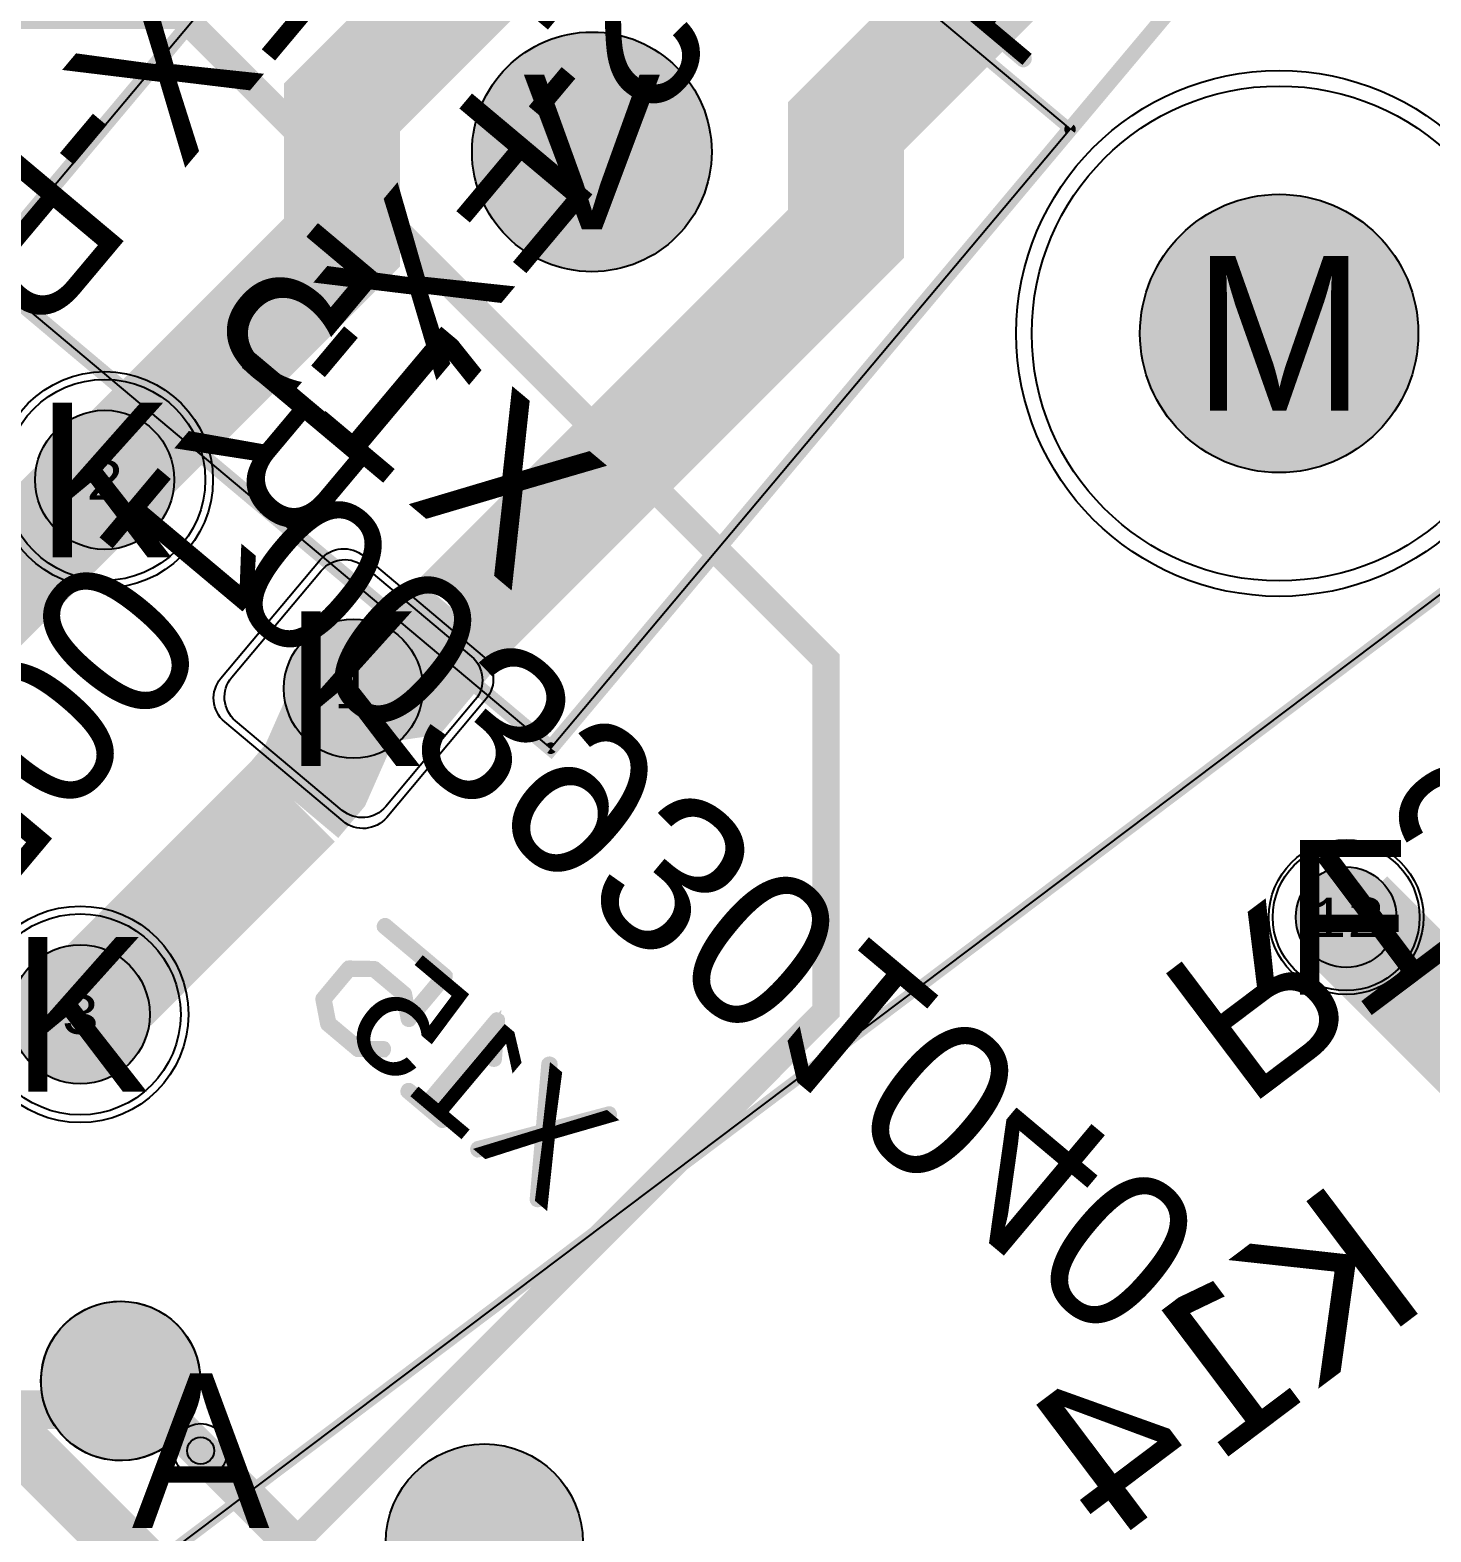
# Model space of a CAD drawing. Extents: x -98 to 119, y -207 to 98.
# Drawn here: x 42.19 to 60.31, y 42.85 to 62.27 of the extents above; entities that cross this region are included whole.
import ezdxf
from ezdxf.enums import TextEntityAlignment as Align

# ---------------------------------------------------------------- set-up
doc = ezdxf.new("R2010")
doc.units = 0
doc.header["$MEASUREMENT"] = 0
for name, color, linetype in [('ASSEMBLY_OUTLINES_BTM', 191, 'CONTINUOUS'), ('ASSEMBLY_PART_NUMBERS_BTM', 191, 'CONTINUOUS'), ('ASSEMBLY_PART_NUMBERS_TOP', 102, 'CONTINUOUS'), ('ASSEMBLY_REF_DES_BTM', 191, 'CONTINUOUS'), ('BOARD_OUTLINE', 10, 'CONTINUOUS'), ('DRILL_DRAWING', 21, 'CONTINUOUS'), ('GENERATED_SILKSCREEN_BTM', 255, 'CONTINUOUS'), ('GENERATED_SILKSCREEN_TOP', 140, 'CONTINUOUS'), ('MANUFACTURING_OUTLINES', 10, 'CONTINUOUS'), ('MOUNTING_HOLE_PADS_LAYER14', 150, 'CONTINUOUS'), ('MOUNTING_HOLE_PADS_LAYER15', 230, 'CONTINUOUS'), ('MOUNTING_HOLES_LAYER_BOT17', 42, 'CONTINUOUS'), ('MOUNTING_HOLES_LAYER_TOP', 42, 'CONTINUOUS'), ('PART_HOLES_LAYER_BOTTOM', 30, 'CONTINUOUS'), ('PART_HOLES_LAYER_TOP', 30, 'CONTINUOUS'), ('PART_PADS_LAYER_BOTTOM', 230, 'CONTINUOUS'), ('PART_PADS_LAYER_TOP', 150, 'CONTINUOUS'), ('PIN_NUMBERS_BTM', 8, 'CONTINUOUS'), ('PIN_NUMBERS_TOP', 8, 'CONTINUOUS'), ('PLACEMENT_OUTLINES_BTM', 222, 'CONTINUOUS'), ('PLANE_DATA_LAYER_BOTTOM', 230, 'CONTINUOUS'), ('PLANE_SHAPES_LAYER_BOTTOM', 230, 'CONTINUOUS'), ('PLANE_SHAPES_LAYER_TOP', 150, 'CONTINUOUS'), ('ROUTE_BORDER', 151, 'CONTINUOUS'), ('SILKSCREEN_OUTLINES_BTM', 211, 'CONTINUOUS'), ('SILKSCREEN_REF_DES_BTM', 211, 'CONTINUOUS'), ('SILKSCREEN_REF_DES_TOP', 150, 'CONTINUOUS'), ('SOLDERMASK_PADS_BTM', 12, 'CONTINUOUS'), ('SOLDERMASK_PADS_TOP', 180, 'CONTINUOUS'), ('TRACES_LAYER_BOTTOM', 230, 'CONTINUOUS'), ('TRACES_LAYER_TOP', 150, 'CONTINUOUS'), ('VIA_HOLES_LAYER_BOTTOM', 30, 'CONTINUOUS'), ('VIA_HOLES_LAYER_TOP', 30, 'CONTINUOUS'), ('VIA_PADS_LAYER_BOTTOM', 230, 'CONTINUOUS'), ('VIA_PADS_LAYER_TOP', 150, 'CONTINUOUS')]:
    doc.layers.add(name, color=color, linetype=linetype)
doc.styles.add('COURIER_NEW', font='COUR.TTF')
doc.styles.add('VERDANA', font='verdana.TTF')
doc.styles.add('VERIBEST_GERBER_0', font='txt')

msp = doc.modelspace()

# ---------------------------------------------------------------- hatches: boundary and pattern name
at = {"layer": 'ASSEMBLY_OUTLINES_BTM'}
h = msp.add_hatch(color=256, dxfattribs=at)
edge = h.paths.add_edge_path()
edge.add_arc((48.069411, 42.712801), 1.274755, 0, 360)
at = {"layer": 'GENERATED_SILKSCREEN_BTM'}
msp.add_hatch(color=256, dxfattribs=at).paths.add_polyline_path([(44.181491, 44.173411, 0.090142649), (44.099254, 44.07903, -32.906319336)], flags=0)
at = {"layer": 'MOUNTING_HOLES_LAYER_BOT17'}
h = msp.add_hatch(color=256, dxfattribs=at)
edge = h.paths.add_edge_path()
edge.add_arc((49.460015, 60.698747), 1.55, 0, 360)
h = msp.add_hatch(color=256, dxfattribs=at)
edge = h.paths.add_edge_path()
edge.add_arc((58.35, 58.35), 1.8, 0, 360)
at = {"layer": 'MOUNTING_HOLES_LAYER_TOP'}
h = msp.add_hatch(color=256, dxfattribs=at)
edge = h.paths.add_edge_path()
edge.add_arc((49.460015, 60.698747), 1.55, 0, 360)
h = msp.add_hatch(color=256, dxfattribs=at)
edge = h.paths.add_edge_path()
edge.add_arc((58.35, 58.35), 1.8, 0, 360)
at = {"layer": 'PART_HOLES_LAYER_BOTTOM'}
h = msp.add_hatch(color=256, dxfattribs=at)
edge = h.paths.add_edge_path()
edge.add_arc((43.158973, 56.456476), 0.9, 0, 360)
h = msp.add_hatch(color=256, dxfattribs=at)
edge = h.paths.add_edge_path()
edge.add_arc((46.376359, 53.756768), 0.9, 0, 360)
h = msp.add_hatch(color=256, dxfattribs=at)
edge = h.paths.add_edge_path()
edge.add_arc((59.217076, 50.800135), 0.65, 0, 360)
h = msp.add_hatch(color=256, dxfattribs=at)
edge = h.paths.add_edge_path()
edge.add_arc((42.841027, 49.543524), 0.9, 0, 360)
at = {"layer": 'PART_HOLES_LAYER_TOP'}
h = msp.add_hatch(color=256, dxfattribs=at)
edge = h.paths.add_edge_path()
edge.add_arc((43.158973, 56.456476), 0.9, 0, 360)
h = msp.add_hatch(color=256, dxfattribs=at)
edge = h.paths.add_edge_path()
edge.add_arc((46.376359, 53.756768), 0.9, 0, 360)
h = msp.add_hatch(color=256, dxfattribs=at)
edge = h.paths.add_edge_path()
edge.add_arc((59.217076, 50.800135), 0.65, 0, 360)
h = msp.add_hatch(color=256, dxfattribs=at)
edge = h.paths.add_edge_path()
edge.add_arc((42.841027, 49.543524), 0.9, 0, 360)
at = {"layer": 'PLANE_DATA_LAYER_BOTTOM'}
h = msp.add_hatch(color=256, dxfattribs=at)
h.paths.add_polyline_path([(-96.5, 0, -1), (96.5, 0, -1)], flags=0)
h.paths.add_polyline_path([(92.251979, -7.43598, 0.726988162), (92.479659, -3.637852, -0.308609791), (92.431259, -3.566904, -0.009635255), (92.431316, -3.563968, 0.009635011), (92.5, -0.000006), (92.5, 0.000001, 0.053325255), (90.407665, 19.562826, -0.053326925), (90.405941, 19.578942), (90.405941, 19.578943, -0.238217909), (90.436919, 19.640273, 0.661755037), (89.584154, 23.221888, -0.295297583), (89.523137, 23.277841, 0.022401018), (87.08146, 31.194059, -0.086206302), (87.076996, 31.219756), (87.076996, 31.219757, -0.210183909), (87.101696, 31.275919, 0.679382507), (85.774921, 34.749845, -0.301864993), (85.705267, 34.797373, 0.047915829), (77.514669, 50.475005, -0.145307444), (77.502324, 50.516585, -0.123988701), (77.511414, 50.552678, 0.606608991), (75.516892, 53.486368, -0.274238992), (75.44586, 53.517962, 0.021523084), (70.565432, 59.806101, -0.177595235), (70.547363, 59.855368), (70.547363, 59.855369, -0.111833303), (70.5548, 59.888203, 0.661755452), (68.116894, 62.64715, -0.295297373), (68.036725, 62.667806, 0.05833458), (51.722715, 76.687749, -0.249337829), (51.689123, 76.750923), (51.689123, 76.750924, -0.060759886), (51.691357, 76.76924, 0.714966399), (48.509213, 78.818582, -0.314871124), (48.42205, 78.81342, 0.022806677), (41.042088, 82.896302, -0.285136953), (40.999698, 82.964591), (40.999698, 82.964596, -0.004247023), (40.999709, 82.965891, 0.647046608), (37.697353, 84.5176, -0.289754858), (37.616734, 84.505806, 0.052943541), (19.031563, 90.52099, -0.30833592), (18.972104, 90.582877, 0.696982245), (15.284156, 91.27756, -0.308339612), (15.206255, 91.241547, 0.022370691), (6.993138, 92.235275, -0.315204372), (6.925536, 92.290658, 0.715888063), (3.14462, 92.496703, -0.315205261), (3.0714, 92.448994, 0.063468058), (-20.215283, 90.264015, -0.320142253), (-20.296827, 90.298428, 0.72963938), (-23.995319, 89.386755, -0.320144031), (-24.051528, 89.318386, 0.018663537), (-30.645576, 87.275991, -0.309865735), (-30.72878, 87.298418, 0.701170836), (-34.249879, 85.978007, -0.002752694), (-34.249874, 85.977168, -0.30685575), (-34.29782, 85.9064, 0.04916641), (-50.410548, 77.556603, -0.32354836), (-50.499711, 77.561018, 0.739212756), (-53.660594, 75.408706, -0.075169868), (-53.657188, 75.386179), (-53.657188, 75.386178, -0.242479425), (-53.68916, 75.324127, 0.019967737), (-59.527063, 70.80098, -0.298487087), (-59.610009, 70.791065, 0.556724412), (-62.5, 69), (-62.5, 68.999999, 0.082708518), (-62.392031, 68.351756, -0.298487573), (-62.412702, 68.270818, 0.067186589), (-78.279974, 49.27977, -0.277817809), (-78.350169, 49.24438, 0.436350868), (-80.5, 47.25), (-80.5, 47.249999, 0.141466326), (-80.192238, 46.184011, -0.141465884), (-80.180512, 46.143397), (-80.180512, 46.143396, -0.131190735), (-80.190652, 46.105416, 0.019294819), (-83.506407, 39.786053, -0.312206796), (-83.581614, 39.742899, 0.439123468), (-85.75, 37.75, 0.204829615), (-85.131688, 36.303992, -0.204830708), (-85.10813, 36.248899), (-85.10813, 36.248898, -0.100919006), (-85.114214, 36.219062, 0.048097759), (-90.466303, 19.289839, -0.314870423), (-90.530154, 19.230281, 0.714965653), (-91.24073, 15.512631, -0.269378312), (-91.202277, 15.446437), (-91.202277, 15.446436, -0.041929831), (-91.203345, 15.433723, 0.018841331), (-92.106444, 8.523669, -0.32827121), (-92.166453, 8.456161, 0.354028014), (-93.75, 6.5), (-93.75, 6.499999, 0.314708299), (-92.438077, 4.622088, -0.31470689), (-92.388093, 4.55054), (-92.388093, 4.550537, -0.012285748), (-92.388185, 4.546794, 0.012294179), (-92.5, 0.00001), (-92.5, -0.000004, 0.052933393), (-90.438132, -19.421494, -0.329408644), (-90.475468, -19.504015, 0.27173254), (-91.5, -21.25, 0.401597711), (-89.586502, -23.248128, -0.329404507), (-89.516056, -23.305059, 0.021307354), (-87.207653, -30.839509, -0.322177334), (-87.232533, -30.924924, 0.230665932), (-88, -32.499999), (-88, -32.5, 0.431495031), (-85.882787, -34.496562, -0.3221788), (-85.807634, -34.544174, 0.048016175), (-77.643233, -50.277018, -0.303878783), (-77.644537, -50.3618, 0.152518996), (-78, -51.499999), (-78, -51.5, 0.481982915), (-75.552374, -53.449264, -0.303883418), (-75.473145, -53.479475, 0.021991255), (-70.483925, -59.90214, -0.318621499), (-70.47622, -59.989968, 0.725399056), (-67.952631, -62.834176, -0.318624212), (-67.866344, -62.852281, 0.062392529), (-50.265124, -77.650932, -0.254356234), (-50.230332, -77.714899), (-50.230332, -77.7149, -0.034453173), (-50.231054, -77.725364, 0.034451935), (-50.25, -78), (-50.25, -78.000001, 0.603308224), (-47.119729, -79.649997, -0.291362646), (-47.037917, -79.64725, 0.02294124), (-39.54278, -83.621879, -0.290012797), (-39.499155, -83.690765), (-39.499155, -83.690766, -0.007130353), (-39.499186, -83.692939, 0.007132964), (-39.5, -83.749994), (-39.5, -83.75, 0.658082965), (-36.126004, -85.203319, -0.297762979), (-36.043963, -85.188513, 0.049016344), (-18.771876, -90.575199, -0.301861306), (-18.712566, -90.635139, 0.679381768), (-15.056336, -91.31372, -0.301864385), (-14.979467, -91.279054, 0.021749122), (-6.993138, -92.235275, -0.315204372), (-6.925536, -92.290658, 0.715888063), (-3.14462, -92.496703, -0.315205261), (-3.0714, -92.448994, 0.06250827), (19.869968, -90.340657, -0.345566403), (19.954737, -90.381493, 0.794356815), (23.75, -89.500001), (23.75, -89.499973, 0.005086864), (23.749586, -89.459281, -0.345588489), (23.806159, -89.384097, 0.021469451), (31.383958, -87.013201, -0.314446926), (31.468175, -87.035889, 0.700130836), (35, -85.75), (35, -85.749988, 0.009099261), (34.998675, -85.677212, -0.009057228), (34.998625, -85.674452), (34.998625, -85.674439, -0.304472205), (35.045955, -85.60392, 0.047985464), (50.721249, -77.353765, -0.31444166), (50.808431, -77.356288, 0.616218308), (54, -75.75), (54, -75.749999, 0.067758174), (53.927211, -75.215343, -0.067753523), (53.924438, -75.194974), (53.924438, -75.194973, -0.241537288), (53.95619, -75.13308, 0.022365821), (60.452055, -70.01285, -0.313111549), (60.538488, -70.003709, 0.710095351), (63.344013, -67.475653, -0.099717589), (63.33807, -67.446151), (63.33807, -67.44615, -0.206928064), (63.362073, -67.390635, 0.058205552), (77.187807, -50.973449, -0.317486674), (77.269693, -50.94147, 0.722224143), (79.294241, -47.729048, -0.173873661), (79.276877, -47.680625, -0.136094565), (79.287761, -47.641379, 0.020523482), (82.926938, -40.980152, -0.353003204), (83.013777, -40.939997, 0.48811211), (85.5, -39), (85.5, -38.999999, 0.240073604), (84.675602, -37.381988, -0.240072951), (84.644192, -37.320342), (84.644192, -37.320341, -0.104105615), (84.650658, -37.289623, 0.050546739), (90.411157, -19.546683, -0.32146983), (90.476988, -19.487077, 0.38127918), (92.25, -17.5, 0.275143701), (91.203224, -15.741772, -0.275142487), (91.163342, -15.674784), (91.163342, -15.674783, -0.042554947), (91.164442, -15.661882, 0.022235783), (92.195155, -7.50356, -0.319196338)], flags=0)
at = {"layer": 'PLANE_SHAPES_LAYER_BOTTOM'}
h = msp.add_hatch(color=256, dxfattribs=at)
h.paths.add_polyline_path([(-96.5, 0, -1), (96.5, 0, -1)], flags=0)
h.paths.add_polyline_path([(-92.5, 0, -1), (92.5, 0, -1)], flags=0)
at = {"layer": 'PLANE_SHAPES_LAYER_TOP'}
h = msp.add_hatch(color=256, dxfattribs=at)
h.paths.add_polyline_path([(-96.31345, 0, -1), (96.81345, 0, -1)], flags=0)
h.paths.add_polyline_path([(-92.25, 0, -1), (92.75, 0, -1)], flags=0)
at = {"layer": 'SILKSCREEN_OUTLINES_BTM'}
h = msp.add_hatch(color=256, dxfattribs=at)
edge = h.paths.add_edge_path()
edge.add_arc((43.364655, 44.802123), 1.030776, 0, 360)
at = {"layer": 'VIA_HOLES_LAYER_BOTTOM'}
h = msp.add_hatch(color=256, dxfattribs=at)
edge = h.paths.add_edge_path()
edge.add_arc((44.4, 43.9), 0.175, 0, 360)
at = {"layer": 'VIA_HOLES_LAYER_TOP'}
h = msp.add_hatch(color=256, dxfattribs=at)
edge = h.paths.add_edge_path()
edge.add_arc((44.4, 43.9), 0.175, 0, 360)

# ---------------------------------------------------------------- linework, layer by layer
at = {"layer": 'ASSEMBLY_OUTLINES_BTM'}
for points, const_width in [([(49.80175, 68.962415), (57.155777, 62.791654), (48.928095, 52.986285), (41.574068, 59.157046)], 0.2), ([(44.059581, 42.633696), (67.22001, 60.086331), (74.863061, 49.94366), (51.702632, 32.491025)], 0.1)]:
    msp.add_lwpolyline(points, close=True, dxfattribs=dict(at, const_width=const_width))
msp.add_circle((48.069411, 42.712801), 1.274755, dxfattribs=at)
at = {"layer": 'BOARD_OUTLINE', "const_width": 0.1}
msp.add_lwpolyline([(-97.5, 0, -1), (97.5, 0, -1)], format="xyb", close=True, dxfattribs=at)
at = {"layer": 'GENERATED_SILKSCREEN_BTM', "const_width": 0.15}
for points in [[(55.645231, 60.99145, -0.16227766), (55.64523, 60.991447), (48.928099, 52.986282, -0.414213562), (48.928092, 52.986281), (48.085976, 53.6929, 0.000005669), (48.08598, 53.69291), (48.928094, 52.986292), (55.645219, 60.991449), (48.2912, 67.162204), (41.574075, 59.157047), (43.15384, 57.831466, 0.000002727), (43.153825, 57.831466), (41.574065, 59.157042, -0.414213563), (41.574064, 59.157049), (41.574075, 59.157062), (48.291195, 67.162214, -0.414213562), (48.291202, 67.162215), (55.645229, 60.991454, -0.236067977), (55.645231, 60.99145)], [(46.016599, 55.429327, 0.000005693), (46.01659, 55.429321), (44.513968, 56.69017, 0.000002932), (44.513966, 56.690186), (46.016599, 55.429327)]]:
    msp.add_lwpolyline(points, format="xyb", dxfattribs=at)
msp.add_lwpolyline([(44.059581, 42.633696), (67.22001, 60.086331), (74.863061, 49.94366), (51.702632, 32.491025)], close=True, dxfattribs=at)
for points in [[(47.050066, 49.826856), (47.051566, 49.823856), (47.053066, 49.820856), (47.056066, 49.817856), (47.059066, 49.811856), (47.108566, 49.553856), (47.510566, 50.033856), (46.760566, 50.662356), (46.753066, 50.671356), (46.751566, 50.681856), (46.754566, 50.692356), (46.760566, 50.701356), (46.769566, 50.710356), (46.780066, 50.714856), (46.790566, 50.714856), (46.801066, 50.710356), (47.575066, 50.059356), (47.582566, 50.050356), (47.582566, 50.039856), (47.584066, 50.033856), (47.584066, 50.027856), (47.582566, 50.023356), (47.578066, 50.017356), (47.114566, 49.465356), (47.107066, 49.457856), (47.099566, 49.454856), (47.090566, 49.454856), (47.081566, 49.459356), (47.074066, 49.460856), (47.068066, 49.465356), (47.065066, 49.471356), (47.062066, 49.478856), (47.003566, 49.787856), (46.631566, 50.099856), (46.330066, 50.102856), (46.021066, 49.733856), (46.078066, 49.439856), (46.450066, 49.127856), (46.765066, 49.123356), (46.775566, 49.120356), (46.781566, 49.112856), (46.786066, 49.103856), (46.787566, 49.091856), (46.784566, 49.081356), (46.780066, 49.070856), (46.775566, 49.066356), (46.772566, 49.063356), (46.760566, 49.063356), (46.435066, 49.067856), (46.429066, 49.067856), (46.424566, 49.070856), (46.421566, 49.072356), (46.417066, 49.073856), (46.030066, 49.399356), (46.027066, 49.402356), (46.025566, 49.405356), (46.024066, 49.406856), (46.022566, 49.409856), (46.019566, 49.415856), (45.958066, 49.736856), (45.958066, 49.742856), (45.959566, 49.747356), (45.961066, 49.754856), (45.965566, 49.760856), (46.294066, 50.153856), (46.300066, 50.158356), (46.307566, 50.161356), (46.310566, 50.164356), (46.312066, 50.164356), (46.319566, 50.165856), (46.643566, 50.159856), (46.651066, 50.156856), (46.655566, 50.153856), (46.663066, 50.152356), (47.050066, 49.826856)], [(47.554066, 48.200856), (47.558566, 48.196356), (47.561566, 48.191856), (47.561566, 48.187356), (47.561566, 48.181356), (47.558566, 48.170856), (47.551066, 48.161856), (47.543566, 48.154356), (47.534566, 48.149856), (47.528566, 48.148356), (47.524066, 48.148356), (47.519566, 48.149856), (47.513566, 48.152856), (47.066566, 48.529356), (47.059066, 48.538356), (47.057566, 48.548856), (47.060566, 48.559356), (47.065066, 48.568356), (47.074066, 48.577356), (47.084566, 48.581856), (47.096566, 48.581856), (47.105566, 48.577356), (47.308066, 48.407856), (48.212566, 49.486356), (48.220066, 49.492356), (48.229066, 49.495356), (48.236566, 49.493856), (48.245566, 49.489356), (48.253066, 49.484856), (48.259066, 49.480356), (48.262066, 49.472856), (48.262066, 49.465356), (48.221566, 48.962856), (48.218566, 48.952356), (48.212566, 48.944856), (48.203566, 48.940356), (48.193066, 48.938856), (48.181066, 48.940356), (48.172066, 48.944856), (48.164566, 48.953856), (48.163066, 48.964356), (48.196066, 49.376856), (47.351566, 48.370356), (47.554066, 48.200856)], [(47.993566, 47.768856), (48.802066, 47.981856), (48.730066, 47.150856), (48.733066, 47.138856), (48.739066, 47.129856), (48.748066, 47.125356), (48.758566, 47.123856), (48.769066, 47.125356), (48.779566, 47.128356), (48.787066, 47.135856), (48.791566, 47.146356), (48.866566, 47.998356), (49.691566, 48.220356), (49.700566, 48.224856), (49.708066, 48.233856), (49.711066, 48.244356), (49.709566, 48.254856), (49.705066, 48.265356), (49.699066, 48.274356), (49.690066, 48.278856), (49.678066, 48.278856), (48.871066, 48.064356), (48.941566, 48.896856), (48.940066, 48.908856), (48.934066, 48.916356), (48.925066, 48.920856), (48.913066, 48.923856), (48.902566, 48.922356), (48.890566, 48.917856), (48.883066, 48.910356), (48.880066, 48.901356), (48.808066, 48.046356), (47.978566, 47.828856), (47.969566, 47.821356), (47.963566, 47.812356), (47.960566, 47.800356), (47.962066, 47.789856), (47.966566, 47.779356), (47.974066, 47.771856), (47.983066, 47.767356), (47.993566, 47.768856)]]:
    msp.add_lwpolyline(points, dxfattribs=at)
at = {"layer": 'GENERATED_SILKSCREEN_BTM'}
msp.add_lwpolyline([(44.181491, 44.173411, 0.090142649), (44.099254, 44.07903, -32.906319336)], format="xyb", close=True, dxfattribs=at)
at = {"layer": 'GENERATED_SILKSCREEN_TOP', "const_width": 0.15}
msp.add_lwpolyline([(53.923253, 62.798642), (55.025753, 61.873142), (55.036253, 61.868642), (55.046753, 61.868642), (55.057253, 61.873142), (55.064753, 61.880642), (55.072253, 61.889642), (55.075253, 61.901642), (55.073753, 61.912142), (55.066253, 61.921142), (54.538253, 62.365142)], dxfattribs=at)
at = {"layer": 'MANUFACTURING_OUTLINES'}
msp.add_circle((0, 0), 97.575405, dxfattribs=at)
at = {"layer": 'MOUNTING_HOLE_PADS_LAYER14'}
msp.add_circle((58.35, 58.35), 3.2, dxfattribs=at)
at = {"layer": 'MOUNTING_HOLE_PADS_LAYER15'}
msp.add_circle((58.35, 58.35), 3.2, dxfattribs=at)
at = {"layer": 'MOUNTING_HOLES_LAYER_BOT17'}
for centre, radius in [((49.460015, 60.698747), 1.55), ((58.35, 58.35), 1.8)]:
    msp.add_circle(centre, radius, dxfattribs=at)
at = {"layer": 'MOUNTING_HOLES_LAYER_TOP'}
for centre, radius in [((49.460015, 60.698747), 1.55), ((58.35, 58.35), 1.8)]:
    msp.add_circle(centre, radius, dxfattribs=at)
at = {"layer": 'PART_HOLES_LAYER_BOTTOM'}
for centre, radius in [((43.158973, 56.456476), 0.9), ((46.376359, 53.756768), 0.9), ((59.217076, 50.800135), 0.65), ((42.841027, 49.543524), 0.9)]:
    msp.add_circle(centre, radius, dxfattribs=at)
at = {"layer": 'PART_HOLES_LAYER_TOP'}
for centre, radius in [((43.158973, 56.456476), 0.9), ((46.376359, 53.756768), 0.9), ((59.217076, 50.800135), 0.65), ((42.841027, 49.543524), 0.9)]:
    msp.add_circle(centre, radius, dxfattribs=at)
at = {"layer": 'PART_PADS_LAYER_BOTTOM'}
msp.add_lwpolyline([(45.95901, 55.281832, -0.414213562), (46.522543, 55.331135), (47.901423, 54.174117, -0.414213562), (47.950726, 53.610584), (46.793708, 52.231704, -0.414213562), (46.230175, 52.182401), (44.851295, 53.339419, -0.414213562), (44.801992, 53.902952)], format="xyb", close=True, dxfattribs=at)
for centre, radius in [((43.158973, 56.456476), 1.3), ((59.217076, 50.800135), 0.95), ((42.841027, 49.543524), 1.3)]:
    msp.add_circle(centre, radius, dxfattribs=at)
at = {"layer": 'PART_PADS_LAYER_TOP'}
msp.add_lwpolyline([(45.95901, 55.281832, -0.414213562), (46.522543, 55.331135), (47.901423, 54.174117, -0.414213562), (47.950726, 53.610584), (46.793708, 52.231704, -0.414213562), (46.230175, 52.182401), (44.851295, 53.339419, -0.414213562), (44.801992, 53.902952)], format="xyb", close=True, dxfattribs=at)
for centre, radius in [((43.158973, 56.456476), 1.3), ((59.217076, 50.800135), 0.95), ((42.841027, 49.543524), 1.3)]:
    msp.add_circle(centre, radius, dxfattribs=at)
at = {"layer": 'PLACEMENT_OUTLINES_BTM'}
for points in [[(48.291199, 67.162211), (55.645226, 60.99145), (48.928095, 52.986285), (41.574068, 59.157046)], [(44.059581, 42.633696), (67.22001, 60.086331), (74.863061, 49.94366), (51.702632, 32.491025)]]:
    msp.add_lwpolyline(points, close=True, dxfattribs=at)
at = {"layer": 'ROUTE_BORDER'}
msp.add_circle((0, 0), 96.5, dxfattribs=at)
at = {"layer": 'SILKSCREEN_OUTLINES_BTM'}
for points in [[(48.291199, 67.162211), (55.645226, 60.99145), (48.928095, 52.986285), (41.574068, 59.157046)], [(44.059581, 42.633696), (67.22001, 60.086331), (74.863061, 49.94366), (51.702632, 32.491025)]]:
    msp.add_lwpolyline(points, close=True, dxfattribs=at)
msp.add_circle((43.364655, 44.802123), 1.030776, dxfattribs=at)
at = {"layer": 'SOLDERMASK_PADS_BTM'}
msp.add_lwpolyline([(45.946684, 55.422715, -0.414213562), (46.510217, 55.472018), (48.042306, 54.186443, -0.414213562), (48.091609, 53.62291), (46.806034, 52.090821, -0.414213562), (46.242501, 52.041518), (44.710412, 53.327093, -0.414213562), (44.661109, 53.890626)], format="xyb", close=True, dxfattribs=at)
for centre, radius in [((58.35, 58.35), 3.4), ((43.158973, 56.456476), 1.4), ((59.217076, 50.800135), 1), ((42.841027, 49.543524), 1.4)]:
    msp.add_circle(centre, radius, dxfattribs=at)
at = {"layer": 'SOLDERMASK_PADS_TOP'}
msp.add_lwpolyline([(45.946684, 55.422715, -0.414213562), (46.510217, 55.472018), (48.042306, 54.186443, -0.414213562), (48.091609, 53.62291), (46.806034, 52.090821, -0.414213562), (46.242501, 52.041518), (44.710412, 53.327093, -0.414213562), (44.661109, 53.890626)], format="xyb", close=True, dxfattribs=at)
for centre, radius in [((58.35, 58.35), 3.4), ((43.158973, 56.456476), 1.4), ((59.217076, 50.800135), 1), ((42.841027, 49.543524), 1.4)]:
    msp.add_circle(centre, radius, dxfattribs=at)
at = {"layer": 'TRACES_LAYER_BOTTOM'}
for points, const_width in [([(48.95, 25.385), (47.85, 25.385), (45.615952, 27.619048), (45.615952, 29.414186), (43.133537, 31.896601), (43.133537, 40.280215), (44.68442, 41.831098), (44.735126, 41.831098), (52.488835, 49.584807), (52.488835, 54.128289), (44.154843, 62.462281), (34.968229, 62.462281), (25.649518, 71.780992), (22.609084, 71.780992), (21.859489, 72.530587), (18.213128, 72.530587), (11.141269, 65.458728), (11.141269, 61.926114)], 0.35), ([(44.4, 43.9), (43.869669, 44.430331), (41.933561, 44.430331), (40.062359, 46.301533), (38.084995, 46.301533), (28.55969, 55.826838)], 0.5)]:
    msp.add_lwpolyline(points, dxfattribs=dict(at, const_width=const_width))
at = {"layer": 'TRACES_LAYER_TOP'}
for points, const_width in [([(43.158973, 56.456476), (46.226604, 59.524107), (46.226604, 61.273209), (50, 65.046605), (50, 73.25)], 1.5), ([(57.34501, 65.629766), (54.705711, 62.990467), (54.705708, 62.990467), (52.748956, 61.033715), (52.748956, 59.64065), (47.787454, 54.679148)], 1.5), ([(43.158973, 56.456476), (40.577418, 53.874921)], 1.5), ([(46.376359, 53.756768), (47.103129, 53.863602), (47.787454, 54.679148)], 1.5), ([(46.376359, 53.756768), (45.8827, 52.638445), (45.605016, 52.307514)], 1.5), ([(33.863843, 52.956874), (35.101908, 51.718809), (35.101908, 49.788443), (38.019351, 46.871), (39.192767, 46.871), (45.552764, 40.511003), (45.552764, 39.520064), (51.397602, 33.675226), (51.397602, 25.847602), (50.45, 24.9), (50.45, 24.15)], 0.75), ([(45.605016, 52.307514), (44.177458, 50.879956)], 1.5), ([(44.177458, 50.879956), (42.841027, 49.543524)], 1.5), ([(59.217076, 50.800135), (63.730689, 46.286522), (63.730689, 44.810369)], 1.5), ([(45.724382, 42.575618), (44.4, 43.9)], 0.5)]:
    msp.add_lwpolyline(points, dxfattribs=dict(at, const_width=const_width))
at = {"layer": 'VIA_HOLES_LAYER_BOTTOM'}
msp.add_circle((44.4, 43.9), 0.175, dxfattribs=at)
at = {"layer": 'VIA_HOLES_LAYER_TOP'}
msp.add_circle((44.4, 43.9), 0.175, dxfattribs=at)
at = {"layer": 'VIA_PADS_LAYER_BOTTOM'}
msp.add_circle((44.4, 43.9), 0.35, dxfattribs=at)
at = {"layer": 'VIA_PADS_LAYER_TOP'}
msp.add_circle((44.4, 43.9), 0.35, dxfattribs=at)

# ---------------------------------------------------------------- texts
at = {"layer": 'ASSEMBLY_PART_NUMBERS_BTM', "style": 'VERIBEST_GERBER_0', "text_generation_flag": 2}
for s, rotation, p in [('RT314005', 217, (57.932712, 48.317213)), ('0039301040', 140, (44.63268, 54.945752))]:
    msp.add_text(s, height=2.032, rotation=rotation, dxfattribs=at).set_placement(p, align=Align.TOP_LEFT)
at = {"layer": 'ASSEMBLY_PART_NUMBERS_TOP', "style": 'VERIBEST_GERBER_0'}
for rotation, p in [(230, (54.804246, 73.132679)), (230, (58.054247, 70.382681)), (205, (78.92655, 46.052022))]:
    msp.add_text('CRM2512-FX-R100ELF', height=2.032, rotation=rotation, dxfattribs=at).set_placement(p, align=Align.TOP_LEFT)
at = {"layer": 'ASSEMBLY_REF_DES_BTM', "style": 'VERDANA', "text_generation_flag": 2}
for s, rotation, p in [('X15', 320, (49.791018, 56.526586)), ('K14', 37, (59.139897, 47.456748))]:
    msp.add_text(s, height=2.03, rotation=rotation, dxfattribs=at).set_placement(p, align=Align.TOP_LEFT)
at = {"layer": 'DRILL_DRAWING', "style": 'VERIBEST_GERBER_0'}
for s, p in [('V', (49.460015, 60.698747)), ('M', (58.35, 58.35)), ('K', (43.158973, 56.456476)), ('K', (46.376359, 53.756768)), ('F', (59.217076, 50.800135)), ('K', (42.841027, 49.543524)), ('A', (44.4, 43.9))]:
    msp.add_text(s, height=2, dxfattribs=at).set_placement(p, align=Align.MIDDLE_CENTER)
at = {"layer": 'PIN_NUMBERS_BTM', "style": 'COURIER_NEW'}
for s, p in [('2', (43.158973, 56.456476)), ('1', (46.376359, 53.756768)), ('12', (59.217076, 50.800135)), ('3', (42.841027, 49.543524))]:
    msp.add_text(s, height=0.508, dxfattribs=at).set_placement(p, align=Align.MIDDLE_CENTER)
at = {"layer": 'PIN_NUMBERS_TOP', "style": 'COURIER_NEW'}
for s, p in [('2', (43.158973, 56.456476)), ('1', (46.376359, 53.756768)), ('12', (59.217076, 50.800135)), ('3', (42.841027, 49.543524))]:
    msp.add_text(s, height=0.508, dxfattribs=at).set_placement(p, align=Align.MIDDLE_CENTER)
at = {"layer": 'SILKSCREEN_REF_DES_BTM', "style": 'VERIBEST_GERBER_0', "text_generation_flag": 2}
msp.add_text('X15', height=1.5, rotation=320, dxfattribs=at).set_placement((49.88, 48.12), align=Align.TOP_LEFT)
at = {"layer": 'SILKSCREEN_REF_DES_TOP', "style": 'VERIBEST_GERBER_0'}
msp.add_text('R30', height=1.5, rotation=50, dxfattribs=at).set_placement((53.774474, 62.661304), align=Align.TOP_LEFT)

doc.saveas('drawing.dxf')
